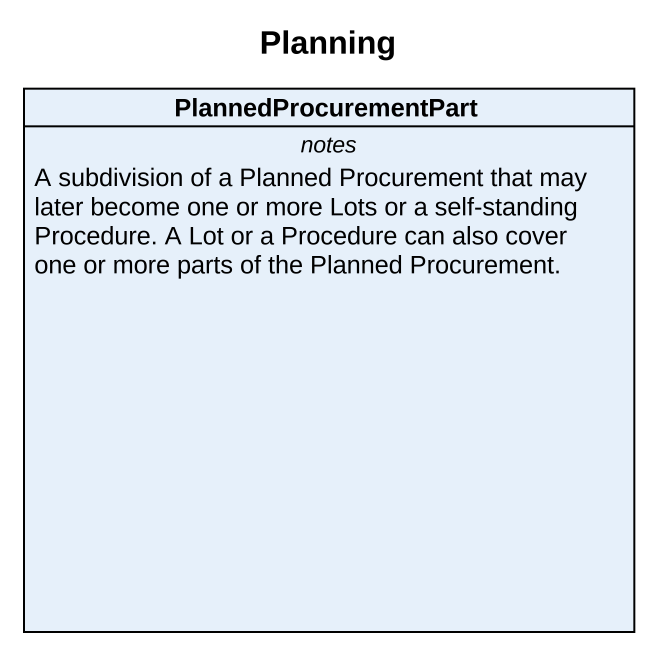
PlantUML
@startuml
title Planning
hide circle
hide empty members
class PlannedProcurementPart {
  -- notes --
  A subdivision of a Planned Procurement that may later become one or more Lots or a self-standing Procedure. A Lot or a Procedure can also cover one or more parts of the Planned Procurement.
}
@enduml
